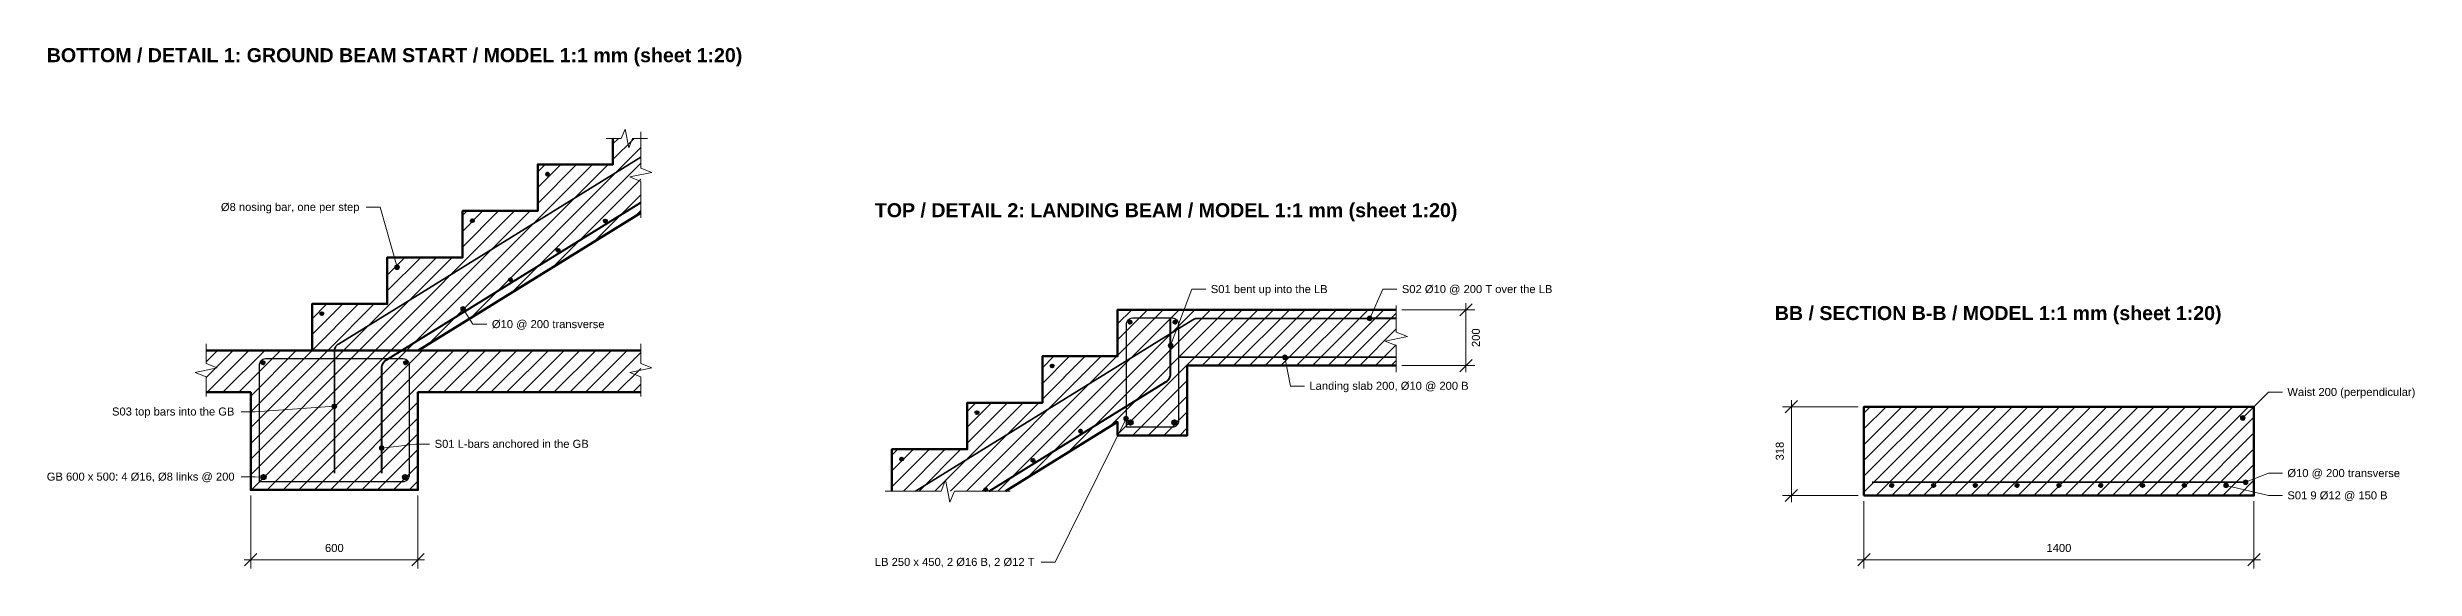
# Model space of a CAD drawing. Header units: millimetres. Extents: x 2 to 27661, y 0 to 4956.
# Drawn here: x 19164 to 27661, y 0 to 1868 of the extents above; entities that cross this region are included whole.
import ezdxf
from ezdxf.enums import TextEntityAlignment as Align

# ---------------------------------------------------------------- set-up
doc = ezdxf.new("R2010")
doc.units = ezdxf.units.MM
for name, color, linetype, lineweight, true_color in [('A-BORDER', 7, 'Continuous', 18, 0x6f8794), ('A-DIMS', 7, 'Continuous', 15, 0x46606d), ('A-TEXT', 7, 'Continuous', 15, 0x1b2a33), ('S-CONC', 7, 'Continuous', 50, 0x1f2d36), ('S-HATCH', 7, 'Continuous', 9, 0x9aa5aa), ('S-REBAR', 7, 'Continuous', 40, 0xb2361f)]:
    doc.layers.add(name, color=color, linetype=linetype, lineweight=lineweight, true_color=true_color)
doc.styles.add('STR_BOLD', font='arialbd.ttf')
doc.styles.add('STR_REGULAR', font='arial.ttf')

# ---------------------------------------------------------------- blocks, each defined once
blk = doc.blocks.new('2104_STAIR_STRAIGHT_BOTTOM')
at = {"layer": 'A-DIMS'}
h = blk.add_hatch(color=256, dxfattribs=at)
edge = h.paths.add_edge_path()
edge.add_arc((305, 298.3), 8.4, 0, 360)
h = blk.add_hatch(color=256, dxfattribs=at)
edge = h.paths.add_edge_path()
edge.add_arc((542, 148.9), 8.4, 0, 360)
h = blk.add_hatch(color=256, dxfattribs=at)
edge = h.paths.add_edge_path()
edge.add_arc((80, -200), 8.4, 0, 360)
h = blk.add_hatch(color=256, dxfattribs=at)
edge = h.paths.add_edge_path()
edge.add_arc((250, -350), 8.4, 0, 360)
h = blk.add_hatch(color=256, dxfattribs=at)
edge = h.paths.add_edge_path()
edge.add_arc((-174, -454), 8.4, 0, 360)
at = {"layer": 'S-REBAR'}
h = blk.add_hatch(color=256, dxfattribs=at)
edge = h.paths.add_edge_path()
edge.add_arc((845, 631.7), 5.6, 0, 360)
h = blk.add_hatch(color=256, dxfattribs=at)
edge = h.paths.add_edge_path()
edge.add_arc((575, 465), 5.6, 0, 360)
h = blk.add_hatch(color=256, dxfattribs=at)
edge = h.paths.add_edge_path()
edge.add_arc((1052.6, 464.1), 5.6, 0, 360)
h = blk.add_hatch(color=256, dxfattribs=at)
edge = h.paths.add_edge_path()
edge.add_arc((882.4, 359), 5.6, 0, 360)
h = blk.add_hatch(color=256, dxfattribs=at)
edge = h.paths.add_edge_path()
edge.add_arc((305, 298.3), 5.6, 0, 360)
h = blk.add_hatch(color=256, dxfattribs=at)
edge = h.paths.add_edge_path()
edge.add_arc((712.2, 254), 5.6, 0, 360)
h = blk.add_hatch(color=256, dxfattribs=at)
edge = h.paths.add_edge_path()
edge.add_arc((35, 131.7), 5.6, 0, 360)
h = blk.add_hatch(color=256, dxfattribs=at)
edge = h.paths.add_edge_path()
edge.add_arc((542, 148.9), 5.6, 0, 360)
h = blk.add_hatch(color=256, dxfattribs=at)
edge = h.paths.add_edge_path()
edge.add_arc((-176, -44), 6, 0, 360)
h = blk.add_hatch(color=256, dxfattribs=at)
edge = h.paths.add_edge_path()
edge.add_arc((336, -44), 6, 0, 360)
h = blk.add_hatch(color=256, dxfattribs=at)
edge = h.paths.add_edge_path()
edge.add_arc((-174, -454), 8, 0, 360)
h = blk.add_hatch(color=256, dxfattribs=at)
edge = h.paths.add_edge_path()
edge.add_arc((334, -454), 8, 0, 360)
at = {"layer": 'A-DIMS'}
for p, q in [((-220, -520), (-220, -782)), ((380, -520), (380, -782)), ((-244, -750), (404, -750))]:
    blk.add_line(p, q, dxfattribs=at)
at = {"layer": 'A-DIMS', "lineweight": 30}
for p, q in [((-242, -772), (-198, -728)), ((358, -772), (402, -728))]:
    blk.add_line(p, q, dxfattribs=at)
at = {"layer": 'A-DIMS'}
for points in [[(1204, 760), (1150, 760), (1136.7, 726.7), (1123.3, 793.3), (1110, 760), (1056, 760)], [(1180, 475.8), (1180, 605.9), (1140, 621.9), (1220, 637.9), (1180, 653.9), (1180, 784)], [(194.7, 513.6), (244.7, 513.6), (305, 298.3)], [(627.5, 93.6), (577.5, 93.6), (542, 148.9)], [(-380, 23.4), (-380, -46.7), (-340, -62.7), (-420, -78.7), (-380, -94.7), (-380, -164.7)], [(1180, -164.7), (1180, -94.7), (1140, -78.7), (1220, -62.7), (1180, -46.7), (1180, 23.4)], [(-254, -219.7), (-204, -219.7), (80, -200)], [(422, -335.5), (372, -335.5), (250, -350)], [(-254, -453.1), (-204, -453.1), (-174, -454)]]:
    blk.add_lwpolyline(points, dxfattribs=at)
for centre in [(305, 298.3), (542, 148.9), (80, -200), (250, -350), (-174, -454)]:
    blk.add_circle(centre, 8.4, dxfattribs=at)
at = {"layer": 'S-CONC'}
for points in [[(380.8, 0), (0, 0), (0, 166.7), (270, 166.7), (270, 333.3), (540, 333.3), (540, 500), (810, 500), (810, 666.7), (1080, 666.7), (1080, 760)], [(1180, 493.4), (380.8, 0)], [(1180, 0), (-380, 0)], [(-380, -150), (-220, -150), (-220, -500), (380, -500), (380, -150), (1180, -150)]]:
    blk.add_lwpolyline(points, dxfattribs=at)
at = {"layer": 'S-HATCH'}
for p, q in [((568.3, 115.8), (1180, 727.5)), ((1080, 684), (1156, 760)), ((1080, 740.6), (1099.4, 760)), ((339.4, 0), (1006.1, 666.7)), ((420.5, 24.6), (1062.6, 666.7)), ((716.1, 207), (1180, 670.9)), ((810, 527.2), (949.5, 666.7)), ((810, 583.7), (892.9, 666.7)), ((810, 640.3), (836.4, 666.7)), ((864, 298.3), (1180, 614.3)), ((1011.8, 389.5), (1180, 557.7)), ((226.3, 0), (726.3, 500)), ((282.8, 0), (782.8, 500)), ((540, 370.3), (669.7, 500)), ((540, 426.9), (613.1, 500)), ((540, 483.4), (556.6, 500)), ((1159.6, 480.8), (1180, 501.2)), ((113.1, 0), (446.5, 333.3)), ((169.7, 0), (503, 333.3)), ((270, 213.4), (389.9, 333.3)), ((270, 270), (333.3, 333.3)), ((270, 326.6), (276.8, 333.3)), ((0, 0), (166.7, 166.7)), ((0, 56.6), (110.1, 166.7)), ((0, 113.1), (53.5, 166.7)), ((56.6, 0), (223.2, 166.7)), ((-380, -97.2), (-282.8, 0)), ((-380, -40.6), (-339.4, 0)), ((-376.3, -150), (-226.3, 0)), ((-319.7, -150), (-169.7, 0)), ((-263.1, -150), (-113.1, 0)), ((-220, -446.3), (226.3, 0)), ((-220, -389.7), (169.7, 0)), ((-220, -333.1), (113.1, 0)), ((-220, -276.6), (56.6, 0)), ((-220, -220), (0, 0)), ((-220, -163.4), (-56.6, 0)), ((-217.2, -500), (282.8, 0)), ((-160.6, -500), (339.4, 0)), ((-104, -500), (396, 0)), ((-47.5, -500), (452.5, 0)), ((9.1, -500), (509.1, 0)), ((472.3, -150), (622.3, 0)), ((528.8, -150), (678.8, 0)), ((585.4, -150), (735.4, 0)), ((642, -150), (792, 0)), ((698.5, -150), (848.5, 0)), ((755.1, -150), (905.1, 0)), ((811.7, -150), (961.7, 0)), ((868.2, -150), (1018.2, 0)), ((924.8, -150), (1074.8, 0)), ((981.4, -150), (1131.4, 0)), ((415.7, -150), (565.7, 0)), ((1037.9, -150), (1180, -7.9)), ((1094.5, -150), (1180, -64.5)), ((1151.1, -150), (1180, -121.1)), ((65.7, -500), (380, -185.7)), ((122.3, -500), (380, -242.3)), ((178.8, -500), (380, -298.8)), ((235.4, -500), (380, -355.4)), ((292, -500), (380, -412)), ((348.5, -500), (380, -468.5))]:
    blk.add_line(p, q, dxfattribs=at)
at = {"layer": 'S-REBAR', "lineweight": 35}
blk.add_lwpolyline([(1180, 693.1), (94.4, 23), (94.4, 23), (94.3, 23), (94.2, 22.9), (94.2, 22.9), (94.1, 22.8), (94.1, 22.8), (90.5, 20.1), (90.4, 20.1), (90.3, 20), (90.2, 19.9), (90.1, 19.8), (90, 19.7), (89.9, 19.6), (86.9, 16.5), (86.8, 16.4), (86.7, 16.3), (86.7, 16.2), (86.6, 16.1), (86.5, 16), (86.4, 15.9), (84, 12.4), (84, 12.2), (83.9, 12.1), (83.8, 12), (83.7, 11.9), (83.7, 11.7), (83.6, 11.6), (81.9, 7.8), (81.8, 7.6), (81.8, 7.5), (81.7, 7.4), (81.7, 7.2), (81.6, 7.1), (81.6, 7), (80.5, 2.9), (80.5, 2.7), (80.5, 2.6), (80.4, 2.5), (80.4, 2.3), (80.4, 2.2), (80.4, 2), (80, -2.4), (80, -2.5), (80, -2.5), (80, -2.6), (80, -2.7), (80, -2.8), (80, -2.8), (80, -440)], dxfattribs=at)
at = {"layer": 'S-REBAR', "lineweight": 40}
blk.add_lwpolyline([(250, -440), (250, -64.6), (250, -64.5), (250, -64.5), (250, -64.4), (250, -64.3), (250, -64.2), (250, -64.1), (250.5, -58.8), (250.5, -58.6), (250.5, -58.5), (250.5, -58.3), (250.6, -58.1), (250.6, -58), (250.6, -57.8), (251.9, -52.9), (252, -52.7), (252, -52.6), (252.1, -52.4), (252.1, -52.2), (252.2, -52.1), (252.3, -51.9), (254.4, -47.3), (254.4, -47.1), (254.5, -47), (254.6, -46.8), (254.7, -46.7), (254.8, -46.5), (254.8, -46.4), (257.7, -42.2), (257.8, -42.1), (257.9, -41.9), (258, -41.8), (258.1, -41.7), (258.2, -41.5), (258.3, -41.4), (261.8, -37.7), (262, -37.6), (262.1, -37.5), (262.2, -37.4), (262.3, -37.3), (262.5, -37.2), (262.6, -37.1), (266.9, -33.9), (267, -33.8), (267, -33.8), (267.1, -33.7), (267.2, -33.7), (267.2, -33.6), (267.3, -33.6), (1180, 529.8)], dxfattribs=at)
at = {"layer": 'S-REBAR', "lineweight": 30}
blk.add_lwpolyline([(-190, -470), (325.7, -470), (325.8, -470), (325.9, -470), (326, -470), (326.1, -470), (326.2, -470), (326.3, -470), (331.7, -469.3), (331.9, -469.2), (332, -469.2), (332.2, -469.1), (332.4, -469.1), (332.5, -469), (332.7, -469), (337.5, -467), (337.7, -466.9), (337.8, -466.8), (338, -466.8), (338.1, -466.7), (338.3, -466.6), (338.4, -466.5), (342.6, -463.3), (342.7, -463.2), (342.8, -463.1), (342.9, -462.9), (343.1, -462.8), (343.2, -462.7), (343.3, -462.6), (346.5, -458.4), (346.6, -458.3), (346.7, -458.1), (346.8, -458), (346.8, -457.8), (346.9, -457.7), (347, -457.5), (349, -452.7), (349, -452.5), (349.1, -452.4), (349.1, -452.2), (349.2, -452), (349.2, -451.9), (349.3, -451.7), (350, -446.3), (350, -446.2), (350, -446.1), (350, -446), (350, -445.9), (350, -445.8), (350, -445.7), (350, -54.3), (350, -54.2), (350, -54.1), (350, -54), (350, -53.9), (350, -53.8), (350, -53.7), (349.3, -48.3), (349.2, -48.1), (349.2, -48), (349.1, -47.8), (349.1, -47.6), (349, -47.5), (349, -47.3), (347, -42.5), (346.9, -42.3), (346.8, -42.2), (346.8, -42), (346.7, -41.9), (346.6, -41.7), (346.5, -41.6), (343.3, -37.4), (343.2, -37.3), (343.1, -37.2), (342.9, -37.1), (342.8, -36.9), (342.7, -36.8), (342.6, -36.7), (338.4, -33.5), (338.3, -33.4), (338.1, -33.3), (338, -33.2), (337.8, -33.2), (337.7, -33.1), (337.5, -33), (332.7, -31), (332.5, -31), (332.4, -30.9), (332.2, -30.9), (332, -30.8), (331.9, -30.8), (331.7, -30.7), (326.3, -30), (326.2, -30), (326.1, -30), (326, -30), (325.9, -30), (325.8, -30), (325.7, -30), (-165.7, -30), (-165.8, -30), (-165.9, -30), (-166, -30), (-166.1, -30), (-166.2, -30), (-166.3, -30), (-171.7, -30.7), (-171.9, -30.8), (-172, -30.8), (-172.2, -30.9), (-172.4, -30.9), (-172.5, -31), (-172.7, -31), (-177.5, -33), (-177.7, -33.1), (-177.8, -33.2), (-178, -33.2), (-178.1, -33.3), (-178.3, -33.4), (-178.4, -33.5), (-182.6, -36.7), (-182.7, -36.8), (-182.8, -36.9), (-182.9, -37.1), (-183.1, -37.2), (-183.2, -37.3), (-183.3, -37.4), (-186.5, -41.6), (-186.6, -41.7), (-186.7, -41.9), (-186.8, -42), (-186.8, -42.2), (-186.9, -42.3), (-187, -42.5), (-189, -47.3), (-189, -47.5), (-189.1, -47.6), (-189.1, -47.8), (-189.2, -48), (-189.2, -48.1), (-189.3, -48.3), (-190, -53.7), (-190, -53.8), (-190, -53.9), (-190, -54), (-190, -54.1), (-190, -54.2), (-190, -54.3), (-190, -470)], dxfattribs=at)
at = {"layer": 'S-REBAR'}
for centre, radius in [((845, 631.7), 5.6), ((575, 465), 5.6), ((1052.6, 464.1), 5.6), ((882.4, 359), 5.6), ((305, 298.3), 5.6), ((712.2, 254), 5.6), ((35, 131.7), 5.6), ((542, 148.9), 5.6), ((-176, -44), 6), ((336, -44), 6), ((-174, -454), 8), ((334, -454), 8)]:
    blk.add_circle(centre, radius, dxfattribs=at)
at = {"layer": 'A-DIMS', "style": 'STR_REGULAR'}
blk.add_text('600', height=28.72, dxfattribs=at).set_placement((80, -722.4), align=Align.CENTER)
at = {"layer": 'A-TEXT', "style": 'STR_REGULAR'}
for s, p in [('Ø8 nosing bar, one per step', (-327.1, 500)), ('Ø10 @ 200 transverse', (645.5, 80)), ('S03 top bars into the GB', (-718, -233.3)), ('S01 L-bars anchored in the GB', (440, -349.1)), ('GB 600 x 500: 4 Ø16, Ø8 links @ 200', (-952.1, -466.7))]:
    blk.add_text(s, height=28.72, dxfattribs=at).set_placement(p)
blk = doc.blocks.new('2104_STAIR_STRAIGHT_TOP')
at = {"layer": 'A-DIMS'}
h = blk.add_hatch(color=256, dxfattribs=at)
edge = h.paths.add_edge_path()
edge.add_arc((5495, 2969), 8.4, 0, 360)
h = blk.add_hatch(color=256, dxfattribs=at)
edge = h.paths.add_edge_path()
edge.add_arc((4780, 2872), 8.4, 0, 360)
h = blk.add_hatch(color=256, dxfattribs=at)
edge = h.paths.add_edge_path()
edge.add_arc((5190, 2830), 8.4, 0, 360)
h = blk.add_hatch(color=256, dxfattribs=at)
edge = h.paths.add_edge_path()
edge.add_arc((4620, 2610), 8.4, 0, 360)
at = {"layer": 'S-REBAR'}
h = blk.add_hatch(color=256, dxfattribs=at)
edge = h.paths.add_edge_path()
edge.add_arc((4634, 2956), 6, 0, 360)
h = blk.add_hatch(color=256, dxfattribs=at)
edge = h.paths.add_edge_path()
edge.add_arc((4796, 2956), 6, 0, 360)
h = blk.add_hatch(color=256, dxfattribs=at)
edge = h.paths.add_edge_path()
edge.add_arc((4355, 2798.3), 5.6, 0, 360)
h = blk.add_hatch(color=256, dxfattribs=at)
edge = h.paths.add_edge_path()
edge.add_arc((4085, 2631.7), 5.6, 0, 360)
h = blk.add_hatch(color=256, dxfattribs=at)
edge = h.paths.add_edge_path()
edge.add_arc((4456.4, 2565.2), 5.6, 0, 360)
h = blk.add_hatch(color=256, dxfattribs=at)
edge = h.paths.add_edge_path()
edge.add_arc((4636, 2596), 8, 0, 360)
h = blk.add_hatch(color=256, dxfattribs=at)
edge = h.paths.add_edge_path()
edge.add_arc((4794, 2596), 8, 0, 360)
h = blk.add_hatch(color=256, dxfattribs=at)
edge = h.paths.add_edge_path()
edge.add_arc((3815, 2465), 5.6, 0, 360)
h = blk.add_hatch(color=256, dxfattribs=at)
edge = h.paths.add_edge_path()
edge.add_arc((4286.2, 2460.1), 5.6, 0, 360)
h = blk.add_hatch(color=256, dxfattribs=at)
edge = h.paths.add_edge_path()
edge.add_arc((4116, 2355.1), 5.6, 0, 360)
at = {"layer": 'A-DIMS'}
for p, q in [((5610, 3000), (5872, 3000)), ((5840, 2776), (5840, 3024)), ((5610, 2800), (5872, 2800))]:
    blk.add_line(p, q, dxfattribs=at)
at = {"layer": 'A-DIMS', "lineweight": 30}
for p, q in [((5818, 2978), (5862, 3022)), ((5818, 2778), (5862, 2822))]:
    blk.add_line(p, q, dxfattribs=at)
at = {"layer": 'A-DIMS'}
for points in [[(4906.3, 3073.6), (4856.3, 3073.6), (4780, 2872)], [(5592, 3073.6), (5542, 3073.6), (5495, 2969)], [(5590, 2776.7), (5590, 2871.8), (5550, 2887.8), (5630, 2903.8), (5590, 2919.8), (5590, 3015)], [(5260.1, 2726.9), (5210.1, 2726.9), (5190, 2830)], [(4316, 2095.6), (4366, 2095.6), (4620, 2610)], [(3756, 2350), (3956, 2350), (3972, 2390), (3988, 2310), (4004, 2350), (4204, 2350)]]:
    blk.add_lwpolyline(points, dxfattribs=at)
for centre in [(5495, 2969), (4780, 2872), (5190, 2830), (4620, 2610)]:
    blk.add_circle(centre, 8.4, dxfattribs=at)
at = {"layer": 'S-CONC'}
for points in [[(3780, 2350), (3780, 2500), (4050, 2500), (4050, 2666.7), (4320, 2666.7), (4320, 2833.3), (4590, 2833.3), (4590, 3000), (5590, 3000)], [(5590, 2800), (4840, 2800), (4840, 2550), (4590, 2550), (4590, 2598.3), (4187.8, 2350)]]:
    blk.add_lwpolyline(points, dxfattribs=at)
at = {"layer": 'S-HATCH'}
for p, q in [((4160.2, 2350), (4810.2, 3000)), ((4263.5, 2396.8), (4866.8, 3000)), ((4411.4, 2488), (4923.3, 3000)), ((4559.2, 2579.3), (4979.9, 3000)), ((4590, 2553.5), (5036.5, 3000)), ((4590, 2836.4), (4753.6, 3000)), ((4590, 2892.9), (4697.1, 3000)), ((4590, 2949.5), (4640.5, 3000)), ((4893, 2800), (5093, 3000)), ((4949.6, 2800), (5149.6, 3000)), ((5006.2, 2800), (5206.2, 3000)), ((5062.7, 2800), (5262.7, 3000)), ((5119.3, 2800), (5319.3, 3000)), ((5175.9, 2800), (5375.9, 3000)), ((5232.4, 2800), (5432.4, 3000)), ((5289, 2800), (5489, 3000)), ((5345.6, 2800), (5545.6, 3000)), ((5402.2, 2800), (5590, 2987.8)), ((5458.7, 2800), (5590, 2931.3)), ((4047.1, 2350), (4530.4, 2833.3)), ((4103.6, 2350), (4587, 2833.3)), ((4320, 2679.5), (4473.8, 2833.3)), ((4320, 2736.1), (4417.3, 2833.3)), ((4320, 2792.6), (4360.7, 2833.3)), ((5515.3, 2800), (5590, 2874.7)), ((5571.9, 2800), (5590, 2818.1)), ((4643, 2550), (4840, 2747)), ((3933.9, 2350), (4250.6, 2666.7)), ((3990.5, 2350), (4307.2, 2666.7)), ((4050, 2522.6), (4194, 2666.7)), ((4050, 2579.2), (4137.4, 2666.7)), ((4050, 2635.8), (4080.9, 2666.7)), ((4699.6, 2550), (4840, 2690.4)), ((4756.2, 2550), (4840, 2633.8)), ((4812.7, 2550), (4840, 2577.3)), ((3780, 2365.8), (3914.2, 2500)), ((3780, 2422.4), (3857.6, 2500)), ((3780, 2478.9), (3801.1, 2500)), ((3820.8, 2350), (3970.8, 2500)), ((3877.4, 2350), (4027.4, 2500))]:
    blk.add_line(p, q, dxfattribs=at)
at = {"layer": 'S-REBAR', "lineweight": 35}
for points in [[(5590, 2969), (4875.5, 2969), (4875.5, 2969), (4875.4, 2969), (4875.4, 2969), (4875.4, 2969), (4875.3, 2969), (4875.3, 2969), (4872.9, 2968.9), (4872.8, 2968.9), (4872.7, 2968.9), (4872.6, 2968.9), (4872.6, 2968.9), (4872.5, 2968.9), (4872.4, 2968.8), (4870.1, 2968.5), (4870.1, 2968.5), (4870, 2968.5), (4869.9, 2968.5), (4869.8, 2968.5), (4869.8, 2968.5), (4869.7, 2968.4), (4867.4, 2967.9), (4867.4, 2967.9), (4867.3, 2967.9), (4867.2, 2967.9), (4867.1, 2967.8), (4867.1, 2967.8), (4867, 2967.8), (4864.8, 2967.1), (4864.7, 2967), (4864.7, 2967), (4864.6, 2967), (4864.5, 2967), (4864.5, 2966.9), (4864.4, 2966.9), (4862.3, 2966), (4862.2, 2965.9), (4862.1, 2965.9), (4862.1, 2965.9), (4862, 2965.8), (4861.9, 2965.8), (4861.9, 2965.8), (4859.7, 2964.6), (4859.7, 2964.6), (4859.7, 2964.5), (4859.6, 2964.5), (4859.6, 2964.5), (4859.6, 2964.5), (4859.6, 2964.5), (3864.1, 2350)], [(5490, 2970), (5590, 2970)], [(4810, 2830), (5590, 2830)]]:
    blk.add_lwpolyline(points, dxfattribs=at)
at = {"layer": 'S-REBAR', "lineweight": 40}
blk.add_lwpolyline([(4128.7, 2350), (4762.7, 2741.3), (4762.8, 2741.4), (4762.8, 2741.4), (4762.9, 2741.5), (4763, 2741.5), (4763, 2741.6), (4763.1, 2741.6), (4767.4, 2744.8), (4767.5, 2744.9), (4767.7, 2745), (4767.8, 2745.1), (4767.9, 2745.2), (4768, 2745.3), (4768.2, 2745.5), (4771.7, 2749.1), (4771.8, 2749.3), (4771.9, 2749.4), (4772, 2749.5), (4772.1, 2749.6), (4772.2, 2749.8), (4772.3, 2749.9), (4775.2, 2754.1), (4775.2, 2754.3), (4775.3, 2754.4), (4775.4, 2754.6), (4775.5, 2754.7), (4775.6, 2754.9), (4775.6, 2755), (4777.7, 2759.7), (4777.8, 2759.8), (4777.9, 2760), (4777.9, 2760.1), (4778, 2760.3), (4778, 2760.4), (4778.1, 2760.6), (4779.4, 2765.5), (4779.4, 2765.7), (4779.4, 2765.9), (4779.5, 2766), (4779.5, 2766.2), (4779.5, 2766.4), (4779.5, 2766.5), (4780, 2771.8), (4780, 2771.9), (4780, 2772), (4780, 2772.1), (4780, 2772.2), (4780, 2772.3), (4780, 2772.4), (4780, 2967)], dxfattribs=at)
at = {"layer": 'S-REBAR', "lineweight": 30}
blk.add_lwpolyline([(4620, 2580), (4785.7, 2580), (4785.8, 2580), (4785.9, 2580), (4786, 2580), (4786.1, 2580), (4786.2, 2580), (4786.3, 2580), (4791.7, 2580.7), (4791.9, 2580.8), (4792, 2580.8), (4792.2, 2580.9), (4792.4, 2580.9), (4792.5, 2581), (4792.7, 2581), (4797.5, 2583), (4797.7, 2583.1), (4797.8, 2583.2), (4798, 2583.2), (4798.1, 2583.3), (4798.3, 2583.4), (4798.4, 2583.5), (4802.6, 2586.7), (4802.7, 2586.8), (4802.8, 2586.9), (4802.9, 2587.1), (4803.1, 2587.2), (4803.2, 2587.3), (4803.3, 2587.4), (4806.5, 2591.6), (4806.6, 2591.7), (4806.7, 2591.9), (4806.8, 2592), (4806.8, 2592.2), (4806.9, 2592.3), (4807, 2592.5), (4809, 2597.3), (4809, 2597.5), (4809.1, 2597.6), (4809.1, 2597.8), (4809.2, 2598), (4809.2, 2598.1), (4809.3, 2598.3), (4810, 2603.7), (4810, 2603.8), (4810, 2603.9), (4810, 2604), (4810, 2604.1), (4810, 2604.2), (4810, 2604.3), (4810, 2945.7), (4810, 2945.8), (4810, 2945.9), (4810, 2946), (4810, 2946.1), (4810, 2946.2), (4810, 2946.3), (4809.3, 2951.7), (4809.2, 2951.9), (4809.2, 2952), (4809.1, 2952.2), (4809.1, 2952.4), (4809, 2952.5), (4809, 2952.7), (4807, 2957.5), (4806.9, 2957.7), (4806.8, 2957.8), (4806.8, 2958), (4806.7, 2958.1), (4806.6, 2958.3), (4806.5, 2958.4), (4803.3, 2962.6), (4803.2, 2962.7), (4803.1, 2962.8), (4802.9, 2962.9), (4802.8, 2963.1), (4802.7, 2963.2), (4802.6, 2963.3), (4798.4, 2966.5), (4798.3, 2966.6), (4798.1, 2966.7), (4798, 2966.8), (4797.8, 2966.8), (4797.7, 2966.9), (4797.5, 2967), (4792.7, 2969), (4792.5, 2969), (4792.4, 2969.1), (4792.2, 2969.1), (4792, 2969.2), (4791.9, 2969.2), (4791.7, 2969.3), (4786.3, 2970), (4786.2, 2970), (4786.1, 2970), (4786, 2970), (4785.9, 2970), (4785.8, 2970), (4785.7, 2970), (4644.3, 2970), (4644.2, 2970), (4644.1, 2970), (4644, 2970), (4643.9, 2970), (4643.8, 2970), (4643.7, 2970), (4638.3, 2969.3), (4638.1, 2969.2), (4638, 2969.2), (4637.8, 2969.1), (4637.6, 2969.1), (4637.5, 2969), (4637.3, 2969), (4632.5, 2967), (4632.3, 2966.9), (4632.2, 2966.8), (4632, 2966.8), (4631.9, 2966.7), (4631.7, 2966.6), (4631.6, 2966.5), (4627.4, 2963.3), (4627.3, 2963.2), (4627.2, 2963.1), (4627.1, 2962.9), (4626.9, 2962.8), (4626.8, 2962.7), (4626.7, 2962.6), (4623.5, 2958.4), (4623.4, 2958.3), (4623.3, 2958.1), (4623.2, 2958), (4623.2, 2957.8), (4623.1, 2957.7), (4623, 2957.5), (4621, 2952.7), (4621, 2952.5), (4620.9, 2952.4), (4620.9, 2952.2), (4620.8, 2952), (4620.8, 2951.9), (4620.7, 2951.7), (4620, 2946.3), (4620, 2946.2), (4620, 2946.1), (4620, 2946), (4620, 2945.9), (4620, 2945.8), (4620, 2945.7), (4620, 2580)], dxfattribs=at)
at = {"layer": 'S-REBAR'}
for centre, radius in [((4634, 2956), 6), ((4796, 2956), 6), ((4355, 2798.3), 5.6), ((4085, 2631.7), 5.6), ((4456.4, 2565.2), 5.6), ((4636, 2596), 8), ((4794, 2596), 8), ((3815, 2465), 5.6), ((4286.2, 2460.1), 5.6), ((4116, 2355.1), 5.6)]:
    blk.add_circle(centre, radius, dxfattribs=at)
at = {"layer": 'A-DIMS', "style": 'STR_REGULAR'}
blk.add_text('200', height=28.72, rotation=90, dxfattribs=at).set_placement((5890, 2900), align=Align.CENTER)
at = {"layer": 'A-TEXT', "style": 'STR_REGULAR'}
for s, p in [('S01 bent up into the LB', (4924.3, 3060)), ('S02 Ø10 @ 200 T over the LB', (5610, 3060)), ('Landing slab 200, Ø10 @ 200 B', (5278.1, 2713.3)), ('LB 250 x 450, 2 Ø16 B, 2 Ø12 T', (3718.5, 2082))]:
    blk.add_text(s, height=28.72, dxfattribs=at).set_placement(p)
blk = doc.blocks.new('2104_STAIR_STRAIGHT_BB')
at = {"layer": 'A-DIMS'}
h = blk.add_hatch(color=256, dxfattribs=at)
edge = h.paths.add_edge_path()
edge.add_arc((1360, 1793.3), 8.4, 0, 360)
h = blk.add_hatch(color=256, dxfattribs=at)
edge = h.paths.add_edge_path()
edge.add_arc((1300, 1551.4), 8.4, 0, 360)
h = blk.add_hatch(color=256, dxfattribs=at)
edge = h.paths.add_edge_path()
edge.add_arc((1370, 1562.4), 8.4, 0, 360)
at = {"layer": 'S-REBAR'}
h = blk.add_hatch(color=256, dxfattribs=at)
edge = h.paths.add_edge_path()
edge.add_arc((100, 1551.4), 6, 0, 360)
h = blk.add_hatch(color=256, dxfattribs=at)
edge = h.paths.add_edge_path()
edge.add_arc((250, 1551.4), 6, 0, 360)
h = blk.add_hatch(color=256, dxfattribs=at)
edge = h.paths.add_edge_path()
edge.add_arc((400, 1551.4), 6, 0, 360)
h = blk.add_hatch(color=256, dxfattribs=at)
edge = h.paths.add_edge_path()
edge.add_arc((550, 1551.4), 6, 0, 360)
h = blk.add_hatch(color=256, dxfattribs=at)
edge = h.paths.add_edge_path()
edge.add_arc((700, 1551.4), 6, 0, 360)
h = blk.add_hatch(color=256, dxfattribs=at)
edge = h.paths.add_edge_path()
edge.add_arc((850, 1551.4), 6, 0, 360)
h = blk.add_hatch(color=256, dxfattribs=at)
edge = h.paths.add_edge_path()
edge.add_arc((1000, 1551.4), 6, 0, 360)
h = blk.add_hatch(color=256, dxfattribs=at)
edge = h.paths.add_edge_path()
edge.add_arc((1150, 1551.4), 6, 0, 360)
h = blk.add_hatch(color=256, dxfattribs=at)
edge = h.paths.add_edge_path()
edge.add_arc((1300, 1551.4), 6, 0, 360)
at = {"layer": 'A-DIMS'}
for p, q in [((-20, 1833.3), (-292, 1833.3)), ((-260, 1491), (-260, 1857.3)), ((-20, 1515), (-292, 1515)), ((0, 1495), (0, 1253)), ((1400, 1495), (1400, 1253)), ((-24, 1285), (1424, 1285))]:
    blk.add_line(p, q, dxfattribs=at)
at = {"layer": 'A-DIMS', "lineweight": 30}
for p, q in [((-282, 1811.3), (-238, 1855.3)), ((-282, 1493), (-238, 1537)), ((-22, 1263), (22, 1307)), ((1378, 1263), (1422, 1307))]:
    blk.add_line(p, q, dxfattribs=at)
at = {"layer": 'A-DIMS'}
for points in [[(1502, 1885.4), (1452, 1885.4), (1360, 1793.3)], [(1502, 1514.8), (1452, 1514.8), (1300, 1551.4)], [(1502, 1594.6), (1452, 1594.6), (1370, 1562.4)]]:
    blk.add_lwpolyline(points, dxfattribs=at)
for centre in [(1360, 1793.3), (1300, 1551.4), (1370, 1562.4)]:
    blk.add_circle(centre, 8.4, dxfattribs=at)
at = {"layer": 'S-CONC'}
blk.add_lwpolyline([(0, 1515), (1400, 1515), (1400, 1833.3), (0, 1833.3)], close=True, dxfattribs=at)
at = {"layer": 'S-HATCH'}
for p, q in [((0, 1527.4), (306, 1833.3)), ((0, 1583.9), (249.4, 1833.3)), ((0, 1640.5), (192.8, 1833.3)), ((0, 1697.1), (136.3, 1833.3)), ((0, 1753.6), (79.7, 1833.3)), ((0, 1810.2), (23.1, 1833.3)), ((44.2, 1515), (362.6, 1833.3)), ((100.8, 1515), (419.1, 1833.3)), ((157.3, 1515), (475.7, 1833.3)), ((213.9, 1515), (532.3, 1833.3)), ((270.5, 1515), (588.8, 1833.3)), ((327, 1515), (645.4, 1833.3)), ((383.6, 1515), (702, 1833.3)), ((440.2, 1515), (758.5, 1833.3)), ((496.7, 1515), (815.1, 1833.3)), ((553.3, 1515), (871.7, 1833.3)), ((609.9, 1515), (928.2, 1833.3)), ((666.4, 1515), (984.8, 1833.3)), ((723, 1515), (1041.4, 1833.3)), ((779.6, 1515), (1097.9, 1833.3)), ((836.1, 1515), (1154.5, 1833.3)), ((892.7, 1515), (1211.1, 1833.3)), ((949.3, 1515), (1267.6, 1833.3)), ((1005.8, 1515), (1324.2, 1833.3)), ((1062.4, 1515), (1380.8, 1833.3)), ((1119, 1515), (1400, 1796)), ((1175.6, 1515), (1400, 1739.4)), ((1232.1, 1515), (1400, 1682.8)), ((1288.7, 1515), (1400, 1626.3)), ((1345.3, 1515), (1400, 1569.7))]:
    blk.add_line(p, q, dxfattribs=at)
at = {"layer": 'S-REBAR', "lineweight": 35}
blk.add_lwpolyline([(30, 1562.4), (1370, 1562.4)], dxfattribs=at)
at = {"layer": 'S-REBAR'}
for centre in [(100, 1551.4), (250, 1551.4), (400, 1551.4), (550, 1551.4), (700, 1551.4), (850, 1551.4), (1000, 1551.4), (1150, 1551.4), (1300, 1551.4)]:
    blk.add_circle(centre, 6, dxfattribs=at)
at = {"layer": 'A-DIMS', "style": 'STR_REGULAR'}
blk.add_text('318', height=28.72, rotation=90, dxfattribs=at).set_placement((-287.6, 1674.1), align=Align.CENTER)
blk.add_text('1400', height=28.72, dxfattribs=at).set_placement((700, 1312.6), align=Align.CENTER)
at = {"layer": 'A-TEXT', "style": 'STR_REGULAR'}
for s, p in [('Waist 200 (perpendicular)', (1520, 1871.8)), ('Ø10 @ 200 transverse', (1520, 1581)), ('S01 9 Ø12 @ 150 B', (1520, 1501.2))]:
    blk.add_text(s, height=28.72, dxfattribs=at).set_placement(p)

msp = doc.modelspace()

# ---------------------------------------------------------------- block references
at = {"layer": 'A-BORDER'}
for name, p in [('2104_STAIR_STRAIGHT_BOTTOM', (20114.5, 782)), ('2104_STAIR_STRAIGHT_TOP', (18416, -2072.4)), ('2104_STAIR_STRAIGHT_BB', (25684.3, -1253))]:
    msp.add_blockref(name, p, dxfattribs=at)

# ---------------------------------------------------------------- texts
at = {"layer": 'A-TEXT', "style": 'STR_BOLD'}
for s, p in [('BOTTOM / DETAIL 1: GROUND BEAM START / MODEL 1:1 mm (sheet 1:20)', (19162.4, 1815.3)), ('TOP / DETAIL 2: LANDING BEAM / MODEL 1:1 mm (sheet 1:20)', (22134.5, 1259.6)), ('BB / SECTION B-B / MODEL 1:1 mm (sheet 1:20)', (25364.7, 890.8))]:
    msp.add_text(s, height=50.26, dxfattribs=at).set_placement(p)

doc.saveas('drawing.dxf')
